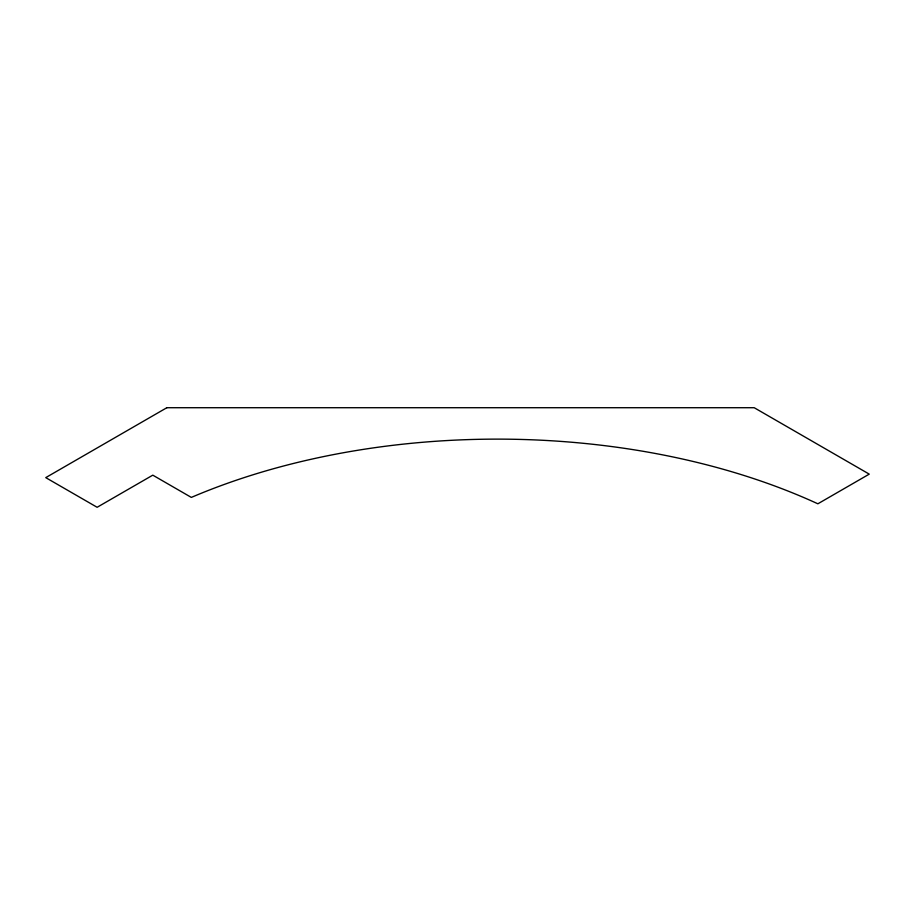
<?xml version="1.0" encoding="UTF-8"?>
<svg xmlns="http://www.w3.org/2000/svg" width="915" height="915" viewBox="0 0 915 915"><rect width="100%" height="100%" fill="white"/><g stroke="black" fill="none" stroke-linecap="round" stroke-linejoin="round"><path stroke-width="1.37" d="M166.85 407.713L45.75 477.63L97.127 507.287L152.794 475.16L191.327 497.405A514.447 297.009 0 0 1 817.873 503.799L869.25 474.13L754.2 407.713L166.85 407.713"/></g></svg>
